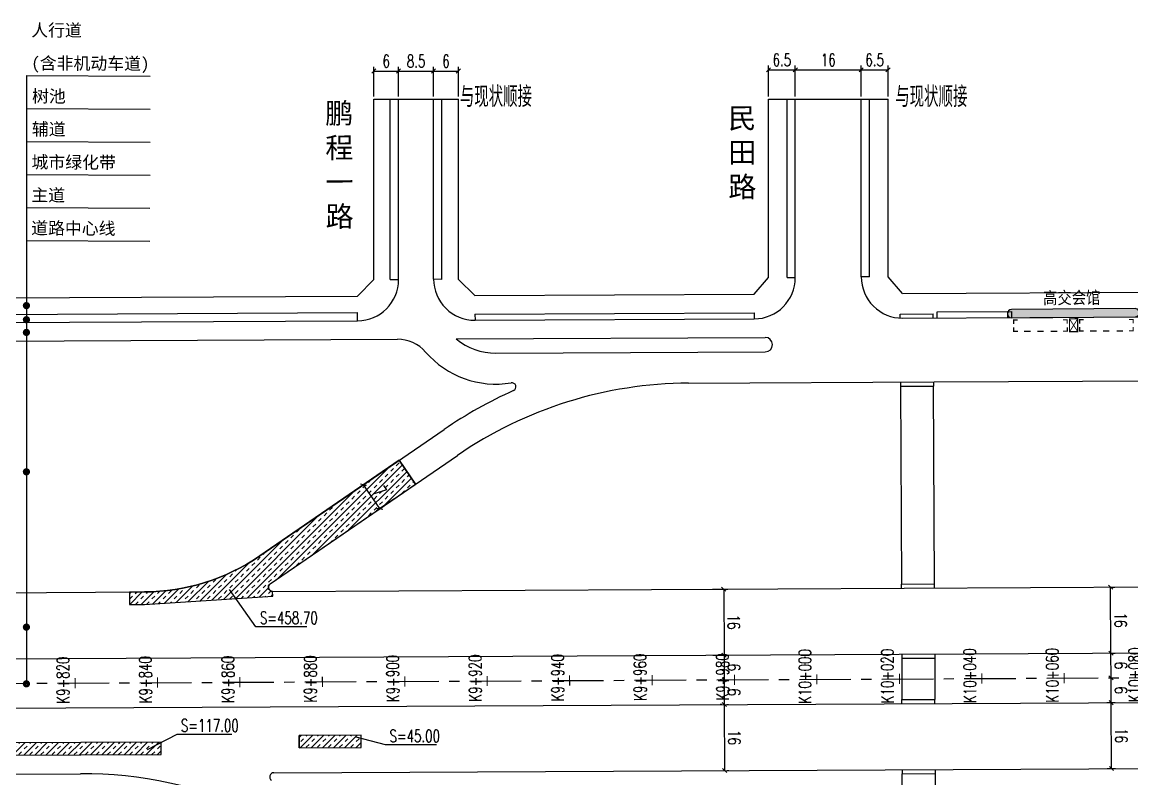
# Model space of a CAD drawing. Extents: x 113363 to 119694, y 18926 to 19620.
# Drawn here: x 113974.4 to 114243.6, y 19242.6 to 19426.1 of the extents above; entities that cross this region are included whole.
import ezdxf
from ezdxf.enums import TextEntityAlignment as Align

# ---------------------------------------------------------------- set-up
doc = ezdxf.new("R2010")
doc.units = 0
doc.linetypes.add('CENTER', pattern=[2, 1.25, -0.25, 0.25, -0.25])
doc.linetypes.add('CONTINOUS', pattern=[0])
for name, color, linetype in [('AXIS', 2, 'Continuous'), ('SZ-ZH-DIM', 7, 'Continuous'), ('人行道', 1, 'Continuous'), ('公交站', 3, 'Continuous'), ('功能带', 2, 'Continuous'), ('对应标注', 1, 'Continuous'), ('无障碍', 3, 'Continuous'), ('树池绿化', 3, 'Continuous'), ('横断面宽度标注', 7, 'Continuous'), ('现状', 5, 'Continuous'), ('立道牙', 5, 'Continuous'), ('计量填充层2', 241, 'Continuous'), ('设计范围', 4, 'Continuous'), ('路网路名', 7, 'Continuous'), ('辅助填充', 3, 'Continuous')]:
    doc.layers.add(name, color=color, linetype=linetype)
doc.styles.add('H1', font='')
doc.styles.add('hysztext', font='txtd.shx', dxfattribs={"width": 0.7, "bigfont": 'hztxt.shx'})
doc.styles.add('HZO', font='', dxfattribs={"height": 15})
doc.styles.get("Standard").update_dxf_attribs({"font": 'txtd.shx', "width": 0.7, "bigfont": 'hztxt.shx'})
doc.styles.add('txtd', font='txtd.shx', dxfattribs={"width": 0.7, "bigfont": 'hztxt.shx'})
doc.styles.add('XBT', font='', dxfattribs={"width": 0.85})
doc.styles.get('H1').set_extended_font_data('宋体')
doc.styles.get('HZO').set_extended_font_data('宋体')
doc.styles.get('XBT').set_extended_font_data('宋体')
doc.dimstyles.get("Standard").update_dxf_attribs({"dimtxt": 3, "dimasz": 1, "dimexe": 1, "dimexo": 0.625, "dimgap": 0.9, "dimtad": 1, "dimdsep": 46, "dimtxsty": 'txtd', "dimblk": 'OBLIQUE', "dimcen": 0.09, "dimclrd": 256, "dimadec": 0, "dimazin": 0, "dimtfac": 1, "dimtix": 1, "dimtmove": 2, "dimatfit": 3, "dimfxl": 1, "dimtolj": 1, "dimtzin": 0, "dimlwd": -1, "dimarcsym": 0})

# ---------------------------------------------------------------- blocks, each defined once
blk = doc.blocks.new('_Oblique')
at = {"color": 0, "linetype": 'ByBlock', "lineweight": -2}
blk.add_line((-0.5, -0.5), (0.5, 0.5), dxfattribs=at)
blk = doc.blocks.new('*U247')
at = {"layer": '横断面宽度标注', "color": 0, "linetype": 'CONTINOUS', "lineweight": -2, "transparency": 16777216}
for p, q in [((114237.55, 19261.09), (114239.64, 19261.1)), ((114237.63, 19245.09), (114239.72, 19245.1))]:
    blk.add_line(p, q, dxfattribs=at)
at = {"layer": '横断面宽度标注', "linetype": 'CONTINOUS', "transparency": 16777216}
blk.add_line((114238.72, 19245.09), (114238.64, 19261.09), dxfattribs=at)
for p, rotation in [((114238.64, 19261.09), 90.28595695227065), ((114238.72, 19245.09), 270.2859569522707)]:
    blk.add_blockref('_Oblique', p, dxfattribs=dict(at, rotation=rotation))
at = {"layer": '横断面宽度标注', "color": 0, "linetype": 'CONTINOUS', "transparency": 16777216, "insert": (114241.08, 19253.1), "char_height": 3, "width": 0.000000001, "attachment_point": 5, "rotation": 270.286, "style": 'txtd'}
blk.add_mtext('\\A1;16', dxfattribs=at)
blk = doc.blocks.new('*U258')
at = {"layer": '横断面宽度标注', "linetype": 'CONTINOUS', "transparency": 16777216}
blk.add_line((114238.64, 19261.09), (114238.61, 19267.09), dxfattribs=at)
at = {"layer": '横断面宽度标注', "color": 0, "linetype": 'CONTINOUS', "lineweight": -2, "transparency": 16777216}
for p, q in [((114239.06, 19267.09), (114239.61, 19267.1)), ((114237.55, 19261.09), (114239.64, 19261.1))]:
    blk.add_line(p, q, dxfattribs=at)
at = {"layer": '横断面宽度标注', "linetype": 'CONTINOUS', "transparency": 16777216}
for p, rotation in [((114238.61, 19267.09), 90.28595695268774), ((114238.64, 19261.09), 270.2859569526877)]:
    blk.add_blockref('_Oblique', p, dxfattribs=dict(at, rotation=rotation))
at = {"layer": '横断面宽度标注', "color": 0, "linetype": 'CONTINOUS', "transparency": 16777216, "insert": (114241.02, 19264.1), "char_height": 3, "width": 0.000000001, "attachment_point": 5, "rotation": 270.286, "style": 'txtd'}
blk.add_mtext('\\A1;6', dxfattribs=at)
blk = doc.blocks.new('*U264')
at = {"layer": '横断面宽度标注', "linetype": 'CONTINOUS', "transparency": 16777216}
blk.add_line((114238.61, 19267.09), (114238.58, 19273.09), dxfattribs=at)
at = {"layer": '横断面宽度标注', "color": 0, "linetype": 'CONTINOUS', "lineweight": -2, "transparency": 16777216}
for p, q in [((114239.03, 19273.09), (114239.58, 19273.1)), ((114239.06, 19267.09), (114239.61, 19267.1))]:
    blk.add_line(p, q, dxfattribs=at)
at = {"layer": '横断面宽度标注', "linetype": 'CONTINOUS', "transparency": 16777216}
for p, rotation in [((114238.58, 19273.09), 90.28595695268774), ((114238.61, 19267.09), 270.2859569526877)]:
    blk.add_blockref('_Oblique', p, dxfattribs=dict(at, rotation=rotation))
at = {"layer": '横断面宽度标注', "color": 0, "linetype": 'CONTINOUS', "transparency": 16777216, "insert": (114240.99, 19270.1), "char_height": 3, "width": 0.000000001, "attachment_point": 5, "rotation": 270.286, "style": 'txtd'}
blk.add_mtext('\\A1;6', dxfattribs=at)
blk = doc.blocks.new('*U265')
at = {"layer": '横断面宽度标注', "linetype": 'CONTINOUS', "transparency": 16777216}
blk.add_line((114238.58, 19273.09), (114238.5, 19289.09), dxfattribs=at)
at = {"layer": '横断面宽度标注', "color": 0, "linetype": 'CONTINOUS', "lineweight": -2, "transparency": 16777216}
for p, q in [((114238.95, 19289.09), (114239.5, 19289.1)), ((114239.03, 19273.09), (114239.58, 19273.1))]:
    blk.add_line(p, q, dxfattribs=at)
at = {"layer": '横断面宽度标注', "linetype": 'CONTINOUS', "transparency": 16777216}
for p, rotation in [((114238.5, 19289.09), 90.28595695268774), ((114238.58, 19273.09), 270.2859569526877)]:
    blk.add_blockref('_Oblique', p, dxfattribs=dict(at, rotation=rotation))
at = {"layer": '横断面宽度标注', "color": 0, "linetype": 'CONTINOUS', "transparency": 16777216, "insert": (114240.94, 19281.1), "char_height": 3, "width": 0.000000001, "attachment_point": 5, "rotation": 270.286, "style": 'txtd'}
blk.add_mtext('\\A1;16', dxfattribs=at)
blk = doc.blocks.new('*U266')
at = {"layer": '横断面宽度标注', "color": 0, "linetype": 'CONTINOUS', "lineweight": -2, "transparency": 16777216}
for p, q in [((114141.9, 19288.61), (114145.63, 19288.63)), ((114141.98, 19272.61), (114145.71, 19272.63))]:
    blk.add_line(p, q, dxfattribs=at)
at = {"layer": '横断面宽度标注', "linetype": 'CONTINOUS', "transparency": 16777216}
blk.add_line((114144.63, 19288.62), (114144.71, 19272.62), dxfattribs=at)
for p, rotation in [((114144.63, 19288.62), 90.28595695237507), ((114144.71, 19272.62), 270.285956952375)]:
    blk.add_blockref('_Oblique', p, dxfattribs=dict(at, rotation=rotation))
at = {"layer": '横断面宽度标注', "color": 0, "linetype": 'CONTINOUS', "transparency": 16777216, "insert": (114147.07, 19280.63), "char_height": 3, "width": 0.000000001, "attachment_point": 5, "rotation": 270.286, "style": 'txtd'}
blk.add_mtext('\\A1;16', dxfattribs=at)
blk = doc.blocks.new('*U267')
at = {"layer": '横断面宽度标注', "color": 0, "linetype": 'CONTINOUS', "lineweight": -2, "transparency": 16777216}
for p, q in [((114141.98, 19272.61), (114145.71, 19272.63)), ((114145.37, 19266.63), (114145.74, 19266.63))]:
    blk.add_line(p, q, dxfattribs=at)
at = {"layer": '横断面宽度标注', "linetype": 'CONTINOUS', "transparency": 16777216}
blk.add_line((114144.71, 19272.62), (114144.74, 19266.62), dxfattribs=at)
for p, rotation in [((114144.71, 19272.62), 90.28595695268774), ((114144.74, 19266.62), 270.2859569526877)]:
    blk.add_blockref('_Oblique', p, dxfattribs=dict(at, rotation=rotation))
at = {"layer": '横断面宽度标注', "color": 0, "linetype": 'CONTINOUS', "transparency": 16777216, "insert": (114147.13, 19269.63), "char_height": 3, "width": 0.000000001, "attachment_point": 5, "rotation": 270.286, "style": 'txtd'}
blk.add_mtext('\\A1;6', dxfattribs=at)
blk = doc.blocks.new('*U268')
at = {"layer": '横断面宽度标注', "color": 0, "linetype": 'CONTINOUS', "lineweight": -2, "transparency": 16777216}
for p, q in [((114144.12, 19266.62), (114143.74, 19266.62)), ((114145.4, 19260.63), (114145.77, 19260.63))]:
    blk.add_line(p, q, dxfattribs=at)
at = {"layer": '横断面宽度标注', "linetype": 'CONTINOUS', "transparency": 16777216}
blk.add_line((114144.74, 19266.62), (114144.77, 19260.62), dxfattribs=at)
for p, rotation in [((114144.74, 19266.62), 90.28595695268774), ((114144.77, 19260.62), 270.2859569526877)]:
    blk.add_blockref('_Oblique', p, dxfattribs=dict(at, rotation=rotation))
at = {"layer": '横断面宽度标注', "color": 0, "linetype": 'CONTINOUS', "transparency": 16777216, "insert": (114147.16, 19263.63), "char_height": 3, "width": 0.000000001, "attachment_point": 5, "rotation": 270.286, "style": 'txtd'}
blk.add_mtext('\\A1;6', dxfattribs=at)
blk = doc.blocks.new('*U269')
at = {"layer": '横断面宽度标注', "color": 0, "linetype": 'CONTINOUS', "lineweight": -2, "transparency": 16777216}
for p, q in [((114144.15, 19260.62), (114143.77, 19260.62)), ((114145.48, 19244.63), (114145.85, 19244.63))]:
    blk.add_line(p, q, dxfattribs=at)
at = {"layer": '横断面宽度标注', "linetype": 'CONTINOUS', "transparency": 16777216}
blk.add_line((114144.77, 19260.62), (114144.85, 19244.62), dxfattribs=at)
for p, rotation in [((114144.77, 19260.62), 90.28595695268774), ((114144.85, 19244.62), 270.2859569526877)]:
    blk.add_blockref('_Oblique', p, dxfattribs=dict(at, rotation=rotation))
at = {"layer": '横断面宽度标注', "color": 0, "linetype": 'CONTINOUS', "transparency": 16777216, "insert": (114147.21, 19252.63), "char_height": 3, "width": 0.000000001, "attachment_point": 5, "rotation": 270.286, "style": 'txtd'}
blk.add_mtext('\\A1;16', dxfattribs=at)
blk = doc.blocks.new('*U17')
at = {"layer": '横断面宽度标注', "color": 0, "linetype": 'CONTINOUS', "lineweight": -2, "transparency": 16777216}
for p, q in [((114060.61, 19316.22), (114056.41, 19313.35)), ((114064.57, 19310.45), (114060.37, 19307.57))]:
    blk.add_line(p, q, dxfattribs=at)
at = {"layer": '横断面宽度标注', "linetype": 'CONTINOUS', "transparency": 16777216}
blk.add_line((114061.2, 19308.14), (114057.24, 19313.91), dxfattribs=at)
for p, rotation in [((114057.24, 19313.91), 124.4398783278695), ((114061.2, 19308.14), 304.4398783278695)]:
    blk.add_blockref('_Oblique', p, dxfattribs=dict(at, rotation=rotation))
at = {"layer": '横断面宽度标注', "color": 0, "linetype": 'CONTINOUS', "transparency": 16777216, "insert": (114061.2, 19312.38), "char_height": 3, "width": 0.000000001, "attachment_point": 5, "rotation": 304.4399, "style": 'txtd'}
blk.add_mtext('\\A1;7', dxfattribs=at)
blk = doc.blocks.new('*U18')
at = {"layer": '横断面宽度标注', "color": 0, "linetype": 'CONTINOUS', "lineweight": -2, "transparency": 16777216}
for p, q in [((114155.5, 19408.09), (114155.5, 19415.57)), ((114162, 19408.09), (114162, 19415.57))]:
    blk.add_line(p, q, dxfattribs=at)
at = {"layer": '横断面宽度标注', "linetype": 'CONTINOUS', "transparency": 16777216}
blk.add_line((114155.5, 19414.57), (114162, 19414.57), dxfattribs=at)
at = {"layer": '横断面宽度标注', "linetype": 'CONTINOUS', "transparency": 16777216, "rotation": 180}
blk.add_blockref('_Oblique', (114155.5, 19414.57), dxfattribs=at)
at = {"layer": '横断面宽度标注', "linetype": 'CONTINOUS', "transparency": 16777216}
blk.add_blockref('_Oblique', (114162, 19414.57), dxfattribs=at)
at = {"layer": '横断面宽度标注', "color": 0, "linetype": 'CONTINOUS', "transparency": 16777216, "insert": (114158.75, 19416.97), "char_height": 3, "width": 0.000000001, "attachment_point": 5, "style": 'txtd'}
blk.add_mtext('\\A1;6.5', dxfattribs=at)
blk = doc.blocks.new('*U19')
at = {"layer": '横断面宽度标注', "color": 0, "linetype": 'CONTINOUS', "lineweight": -2, "transparency": 16777216}
for p, q in [((114162, 19408.09), (114162, 19415.57)), ((114178, 19408.09), (114178, 19415.57))]:
    blk.add_line(p, q, dxfattribs=at)
at = {"layer": '横断面宽度标注', "linetype": 'CONTINOUS', "transparency": 16777216}
blk.add_line((114162, 19414.57), (114178, 19414.57), dxfattribs=at)
at = {"layer": '横断面宽度标注', "linetype": 'CONTINOUS', "transparency": 16777216, "rotation": 180}
blk.add_blockref('_Oblique', (114162, 19414.57), dxfattribs=at)
at = {"layer": '横断面宽度标注', "linetype": 'CONTINOUS', "transparency": 16777216}
blk.add_blockref('_Oblique', (114178, 19414.57), dxfattribs=at)
at = {"layer": '横断面宽度标注', "color": 0, "linetype": 'CONTINOUS', "transparency": 16777216, "insert": (114170, 19416.97), "char_height": 3, "width": 0.000000001, "attachment_point": 5, "style": 'txtd'}
blk.add_mtext('\\A1;16', dxfattribs=at)
blk = doc.blocks.new('*U20')
at = {"layer": '横断面宽度标注', "color": 0, "linetype": 'CONTINOUS', "lineweight": -2, "transparency": 16777216}
for p, q in [((114178, 19408.09), (114178, 19415.57)), ((114184.5, 19408.09), (114184.5, 19415.57))]:
    blk.add_line(p, q, dxfattribs=at)
at = {"layer": '横断面宽度标注', "linetype": 'CONTINOUS', "transparency": 16777216}
blk.add_line((114178, 19414.57), (114184.5, 19414.57), dxfattribs=at)
at = {"layer": '横断面宽度标注', "linetype": 'CONTINOUS', "transparency": 16777216, "rotation": 180}
blk.add_blockref('_Oblique', (114178, 19414.57), dxfattribs=at)
at = {"layer": '横断面宽度标注', "linetype": 'CONTINOUS', "transparency": 16777216}
blk.add_blockref('_Oblique', (114184.5, 19414.57), dxfattribs=at)
at = {"layer": '横断面宽度标注', "color": 0, "linetype": 'CONTINOUS', "transparency": 16777216, "insert": (114181.25, 19416.97), "char_height": 3, "width": 0.000000001, "attachment_point": 5, "style": 'txtd'}
blk.add_mtext('\\A1;6.5', dxfattribs=at)
blk = doc.blocks.new('*U22')
at = {"layer": '横断面宽度标注', "color": 0, "linetype": 'CONTINOUS', "lineweight": -2, "transparency": 16777216}
for p, q in [((114059.75, 19408.09), (114059.75, 19415.26)), ((114065.75, 19408.09), (114065.75, 19415.26))]:
    blk.add_line(p, q, dxfattribs=at)
at = {"layer": '横断面宽度标注', "linetype": 'CONTINOUS', "transparency": 16777216}
blk.add_line((114059.75, 19414.26), (114065.75, 19414.26), dxfattribs=at)
at = {"layer": '横断面宽度标注', "linetype": 'CONTINOUS', "transparency": 16777216, "rotation": 180}
blk.add_blockref('_Oblique', (114059.75, 19414.26), dxfattribs=at)
at = {"layer": '横断面宽度标注', "linetype": 'CONTINOUS', "transparency": 16777216}
blk.add_blockref('_Oblique', (114065.75, 19414.26), dxfattribs=at)
at = {"layer": '横断面宽度标注', "color": 0, "linetype": 'CONTINOUS', "transparency": 16777216, "insert": (114062.75, 19416.66), "char_height": 3, "width": 0.000000001, "attachment_point": 5, "style": 'txtd'}
blk.add_mtext('\\A1;6', dxfattribs=at)
blk = doc.blocks.new('*U23')
at = {"layer": '横断面宽度标注', "color": 0, "linetype": 'CONTINOUS', "lineweight": -2, "transparency": 16777216}
for p, q in [((114065.75, 19408.09), (114065.75, 19415.26)), ((114074.25, 19408.09), (114074.25, 19415.26))]:
    blk.add_line(p, q, dxfattribs=at)
at = {"layer": '横断面宽度标注', "linetype": 'CONTINOUS', "transparency": 16777216}
blk.add_line((114065.75, 19414.26), (114074.25, 19414.26), dxfattribs=at)
for p, rotation in [((114065.75, 19414.26), 180.0000000004169), ((114074.25, 19414.26), 4.168816632087861e-10)]:
    blk.add_blockref('_Oblique', p, dxfattribs=dict(at, rotation=rotation))
at = {"layer": '横断面宽度标注', "color": 0, "linetype": 'CONTINOUS', "transparency": 16777216, "insert": (114070, 19416.66), "char_height": 3, "width": 0.000000001, "attachment_point": 5, "style": 'txtd'}
blk.add_mtext('\\A1;8.5', dxfattribs=at)
blk = doc.blocks.new('*U24')
at = {"layer": '横断面宽度标注', "color": 0, "linetype": 'CONTINOUS', "lineweight": -2, "transparency": 16777216}
for p, q in [((114074.25, 19408.09), (114074.25, 19415.26)), ((114080.25, 19408.09), (114080.25, 19415.26))]:
    blk.add_line(p, q, dxfattribs=at)
at = {"layer": '横断面宽度标注', "linetype": 'CONTINOUS', "transparency": 16777216}
blk.add_line((114074.25, 19414.26), (114080.25, 19414.26), dxfattribs=at)
for p, rotation in [((114074.25, 19414.26), 180.0000000004169), ((114080.25, 19414.26), 4.168816632087861e-10)]:
    blk.add_blockref('_Oblique', p, dxfattribs=dict(at, rotation=rotation))
at = {"layer": '横断面宽度标注', "color": 0, "linetype": 'CONTINOUS', "transparency": 16777216, "insert": (114077.25, 19416.66), "char_height": 3, "width": 0.000000001, "attachment_point": 5, "style": 'txtd'}
blk.add_mtext('\\A1;6', dxfattribs=at)
blk = doc.blocks.new('公交站台7')
at = {"layer": '公交站'}
blk.add_hatch(color=256, dxfattribs=at).paths.add_polyline_path([(-15.06, 2.35, 1), (-15.06, 0.35), (14.94, 0.35, 1), (14.94, 2.35)])
blk.add_lwpolyline([(14.94, 0.35, 1), (14.94, 2.35), (-15.06, 2.35, 1), (-15.06, 0.35)], format="xyb", close=True, dxfattribs=at)
at = {"layer": '公交站', "linetype": 'Continuous'}
blk.add_lwpolyline([(0.99, -3.15, 0.3, 0.3, 0), (-1.01, -3.14, 0.3, 0.3, 0), (-1, 0, 0.3, 0.3, 0), (1, 0, 0.3, 0.3, 0)], format="xyseb", close=True, dxfattribs=at)
for points in [[(1, 0, 0.2, 0.2, 0), (-1.01, -3.14, 0.2, 0.2, 0)], [(0.99, -3.15, 0.2, 0.2, 0), (-1, 0, 0.2, 0.2, 0)], [(-14.56, -2, 0.3, 0.3, 0), (-14.57, -2.96, 0.3, 0.3, 0), (-13.55, -2.96, 0.3, 0.3, 0)], [(-14.56, -1.16, 0.3, 0.3, 0), (-14.56, -0.21, 0.3, 0.3, 0), (-13.55, -0.21, 0.3, 0.3, 0)], [(-1.56, -2.04, 0.3, 0.3, 0), (-1.57, -2.99, 0.3, 0.3, 0), (-2.58, -2.99, 0.3, 0.3, 0)], [(-1.56, -1.2, 0.3, 0.3, 0), (-1.56, -0.24, 0.3, 0.3, 0), (-2.57, -0.24, 0.3, 0.3, 0)], [(1.44, -2.04, 0.3, 0.3, 0), (1.43, -3, 0.3, 0.3, 0), (2.45, -3, 0.3, 0.3, 0)], [(1.44, -1.2, 0.3, 0.3, 0), (1.44, -0.25, 0.3, 0.3, 0), (2.45, -0.25, 0.3, 0.3, 0)], [(14.44, -2.08, 0.3, 0.3, 0), (14.43, -3.03, 0.3, 0.3, 0), (13.42, -3.03, 0.3, 0.3, 0)], [(14.44, -1.24, 0.3, 0.3, 0), (14.44, -0.28, 0.3, 0.3, 0), (13.43, -0.28, 0.3, 0.3, 0)], [(-10.45, -2.97, 0.3, 0.3, 0), (-12.02, -2.97, 0.3, 0.3, 0)], [(-7.27, -2.98, 0.3, 0.3, 0), (-8.83, -2.97, 0.3, 0.3, 0)], [(-4.01, -2.99, 0.3, 0.3, 0), (-5.57, -2.98, 0.3, 0.3, 0)], [(5.55, -3.01, 0.3, 0.3, 0), (3.98, -3.01, 0.3, 0.3, 0)], [(8.64, -3.02, 0.3, 0.3, 0), (7.08, -3.01, 0.3, 0.3, 0)], [(11.99, -3.03, 0.3, 0.3, 0), (10.43, -3.02, 0.3, 0.3, 0)]]:
    blk.add_lwpolyline(points, format="xyseb", dxfattribs=at)
at = {"layer": '公交站', "style": 'XBT', "width": 0.85}
blk.add_attdef('公交站台', text='', height=3, dxfattribs=at).set_placement((-7.29, 3.31), align=Align.BOTTOM_LEFT)

msp = doc.modelspace()

# ---------------------------------------------------------------- hatches: boundary and pattern name
at = {"layer": '计量填充层2'}
h = msp.add_hatch(dxfattribs=at)
h.set_pattern_fill('TRANS', color=256, scale=0.3, angle=45, style=0)
h.paths.add_polyline_path([(114069.885, 19314.097), (114065.926, 19319.87), (114032.115, 19296.684, -0.1501377), (114004.087, 19287.921), (114000.442, 19287.902), (114000.457, 19284.902), (114004.102, 19284.921), (114035.214, 19286.928), (114035.17, 19288.076, -0.7389222), (114034.6, 19289.9)])
h.paths.add_polyline_path([(114062.331, 19314.706), (114063.773, 19312.603), (114060.062, 19310.058), (114058.62, 19312.162)], flags=24)
h = msp.add_hatch(dxfattribs=at)
h.set_pattern_fill('TRANS', color=256, scale=0.3, angle=45, style=0)
edge = h.paths.add_edge_path()
edge.add_line((113969.193, 19248.341), (114008.193, 19248.491))
edge.add_line((114008.193, 19248.491), (114008.181, 19251.491))
edge.add_line((114008.181, 19251.491), (113969.182, 19251.341))
h = msp.add_hatch(dxfattribs=at)
h.set_pattern_fill('TRANS', color=256, scale=0.3, angle=45, style=0)
h.set_pattern_definition([(45, (72.4561, 1.7661), (-1.347038418, 1.347038418), []), (45, (71.7826, 2.4397), (-1.347038418, 1.347038418), [0.9525, -0.9525])])
h.paths.add_polyline_path([(114056.649, 19250.165), (114056.638, 19253.165), (114041.638, 19253.108), (114041.649, 19250.108)])

# ---------------------------------------------------------------- linework, layer by layer
at = {"layer": 'AXIS', "color": 211, "linetype": 'CENTER', "ltscale": 10}
msp.add_line((113543.008, 19263.619), (119536.495, 19293.532), dxfattribs=at)
at = {"layer": 'SZ-ZH-DIM'}
for points in [[(113987.252, 19267.086, 0.25, 0.25, 0), (113987.264, 19264.586, 0.25, 0.25, 0)], [(114007.252, 19267.186, 0.25, 0.25, 0), (114007.264, 19264.686, 0.25, 0.25, 0)], [(114027.251, 19267.286, 0.25, 0.25, 0), (114027.264, 19264.786, 0.25, 0.25, 0)], [(114047.251, 19267.386, 0.25, 0.25, 0), (114047.264, 19264.886, 0.25, 0.25, 0)], [(114067.251, 19267.486, 0.25, 0.25, 0), (114067.263, 19264.986, 0.25, 0.25, 0)], [(114087.251, 19267.585, 0.25, 0.25, 0), (114087.263, 19265.085, 0.25, 0.25, 0)], [(114107.25, 19267.685, 0.25, 0.25, 0), (114107.263, 19265.185, 0.25, 0.25, 0)], [(114127.25, 19267.785, 0.25, 0.25, 0), (114127.263, 19265.285, 0.25, 0.25, 0)], [(114147.25, 19267.885, 0.25, 0.25, 0), (114147.262, 19265.385, 0.25, 0.25, 0)], [(114167.25, 19267.985, 0.25, 0.25, 0), (114167.262, 19265.485, 0.25, 0.25, 0)], [(114187.249, 19268.084, 0.25, 0.25, 0), (114187.262, 19265.584, 0.25, 0.25, 0)], [(114207.249, 19268.184, 0.25, 0.25, 0), (114207.262, 19265.684, 0.25, 0.25, 0)], [(114227.249, 19268.284, 0.25, 0.25, 0), (114227.261, 19265.784, 0.25, 0.25, 0)]]:
    msp.add_lwpolyline(points, format="xyseb", dxfattribs=at)
at = {"layer": '人行道', "ltscale": 10}
for p, q in [((114059.75, 19363.676), (114059.75, 19407.468)), ((114080.25, 19363.676), (114080.25, 19407.468)), ((114155.5, 19364.156), (114155.5, 19407.468)), ((114184.5, 19364.335), (114184.5, 19407.468)), ((114152.02, 19360.156), (114155.5, 19364.156)), ((114188.02, 19360.335), (114184.5, 19364.335)), ((114055.77, 19359.676), (114059.75, 19363.676)), ((114080.25, 19363.676), (114084.27, 19359.818)), ((114188.02, 19360.335), (114375.77, 19361.271)), ((113933.818, 19359.068), (114055.77, 19359.676)), ((114084.27, 19359.818), (114152.02, 19360.156))]:
    msp.add_line(p, q, dxfattribs=at)
at = {"layer": '功能带', "linetype": 'CONTINOUS'}
for p, q in [((113975.463, 19413.179), (113975.463, 19265.643)), ((113975.463, 19413.179), (114005.493, 19413.03)), ((113975.503, 19405.179), (114005.453, 19405.03)), ((113975.503, 19397.179), (114005.453, 19397.03)), ((113975.503, 19389.179), (114005.453, 19389.029)), ((113975.463, 19381.179), (114005.413, 19381.03)), ((113975.423, 19373.179), (114005.373, 19373.03))]:
    msp.add_line(p, q, dxfattribs=at)
for points in [[(113975.093, 19357.434, 1, 1, 1), (113975.833, 19357.312, 1, 1, 1)], [(113975.093, 19354.019, 1, 1, 1), (113975.833, 19353.897, 1, 1, 1)], [(113975.093, 19350.939, 1, 1, 1), (113975.833, 19350.817, 1, 1, 1)], [(113975.093, 19317.124, 1, 1, 1), (113975.833, 19317.002, 1, 1, 1)], [(113975.093, 19279.456, 1, 1, 1), (113975.833, 19279.333, 1, 1, 1)], [(113975.093, 19265.704, 1, 1, 1), (113975.833, 19265.582, 1, 1, 1)]]:
    msp.add_lwpolyline(points, format="xyseb", close=True, dxfattribs=at)
at = {"layer": '对应标注', "linetype": 'CONTINOUS'}
for p, q in [((114031.113, 19279.471), (114024.747, 19288.535)), ((114043.479, 19279.471), (114031.113, 19279.471)), ((114011.94, 19253.362), (114004.788, 19249.664)), ((114025.264, 19253.362), (114011.94, 19253.362)), ((114062.564, 19250.832), (114055.486, 19252.687)), ((114074.929, 19250.832), (114062.564, 19250.832))]:
    msp.add_line(p, q, dxfattribs=at)
at = {"layer": '无障碍', "linetype": 'CONTINOUS'}
for p, q in [((114187.455, 19355.332), (114195.455, 19355.372)), ((114187.46, 19354.35), (114187.455, 19355.332)), ((114195.46, 19354.372), (114195.455, 19355.372)), ((114187.537, 19338.832), (114187.542, 19337.832)), ((114187.542, 19337.832), (114195.541, 19337.872)), ((114187.542, 19337.832), (114187.781, 19289.837)), ((114195.757, 19289.877), (114195.517, 19337.872)), ((114195.536, 19338.872), (114195.541, 19337.872)), ((114187.757, 19289.837), (114195.757, 19289.877)), ((114187.762, 19288.837), (114187.757, 19289.837)), ((114195.762, 19288.877), (114195.757, 19289.877)), ((114187.841, 19272.837), (114187.846, 19271.837)), ((114195.841, 19272.877), (114195.846, 19271.877)), ((114187.846, 19271.837), (114195.846, 19271.877)), ((114187.846, 19271.837), (114187.849, 19261.837)), ((114195.846, 19271.877), (114195.849, 19261.877)), ((114187.849, 19261.837), (114195.849, 19261.877)), ((114187.854, 19260.837), (114187.849, 19261.837)), ((114195.854, 19260.877), (114195.849, 19261.877)), ((114187.721, 19195.463), (114187.939, 19243.838)), ((114187.934, 19244.838), (114187.939, 19243.838)), ((114187.939, 19243.838), (114195.939, 19243.878)), ((114195.939, 19243.878), (114195.726, 19195.503)), ((114195.934, 19244.877), (114195.939, 19243.878))]:
    msp.add_line(p, q, dxfattribs=at)
at = {"layer": '树池绿化'}
for p, q in [((114063.75, 19363.676), (114063.75, 19407.468)), ((114063.75, 19363.676), (114063.75, 19407.468)), ((114076.25, 19363.676), (114076.25, 19407.468)), ((114076.25, 19363.676), (114076.25, 19407.468)), ((114160, 19364.156), (114160, 19407.468)), ((114160, 19364.156), (114160, 19407.468)), ((114180, 19364.335), (114180, 19407.468)), ((114180, 19364.335), (114180, 19407.468)), ((114160, 19364.156), (114162, 19364.155)), ((114160, 19364.156), (114162, 19364.155)), ((114180, 19364.335), (114178, 19364.335)), ((114180, 19364.335), (114178, 19364.335)), ((114063.75, 19363.676), (114065.75, 19363.676)), ((114063.75, 19363.676), (114065.75, 19363.676)), ((114076.25, 19363.676), (114074.25, 19363.818)), ((114076.25, 19363.676), (114074.25, 19363.818)), ((113933.838, 19355.069), (114055.79, 19355.676)), ((113933.838, 19355.069), (114055.79, 19355.676)), ((114055.8, 19353.676), (114055.79, 19355.676)), ((114055.8, 19353.676), (114055.79, 19355.676)), ((114084.292, 19355.318), (114152.042, 19355.656)), ((114084.292, 19355.318), (114152.042, 19355.656)), ((114084.292, 19355.318), (114084.3, 19353.818)), ((114084.292, 19355.318), (114084.3, 19353.818)), ((114152.042, 19355.656), (114152.05, 19354.156)), ((114152.042, 19355.656), (114152.05, 19354.156))]:
    msp.add_line(p, q, dxfattribs=at)
at = {"layer": '树池绿化', "linetype": 'CONTINOUS'}
for p, q in [((114196.452, 19355.877), (114214.52, 19355.967)), ((114196.452, 19355.877), (114213.447, 19355.962)), ((114196.459, 19354.377), (114196.452, 19355.877)), ((114196.459, 19354.377), (114196.452, 19355.877)), ((114213.447, 19355.962), (114213.455, 19354.462)), ((114214.527, 19354.467), (114214.52, 19355.967))]:
    msp.add_line(p, q, dxfattribs=at)
at = {"layer": '现状'}
for p, q in [((114065.75, 19363.676), (114065.75, 19407.468)), ((114074.25, 19363.818), (114074.25, 19407.468)), ((114162, 19364.155), (114162, 19407.468)), ((114178, 19364.335), (114178, 19407.468)), ((113933.848, 19353.069), (114055.8, 19353.676)), ((114084.3, 19353.818), (114152.05, 19354.156)), ((113947.174, 19348.635), (114065.452, 19349.224)), ((114079.738, 19349.295), (114154.698, 19349.669)), ((114089.386, 19345.843), (114154.716, 19346.169)), ((114032.115, 19296.684), (114076.799, 19327.326)), ((114034.6, 19289.9), (114080.023, 19321.049)), ((113924.66, 19243.52), (113988.58, 19243.84))]:
    msp.add_line(p, q, dxfattribs=at)
for centre, radius, start, end in [((114152, 19364.155), 10, 270.28564, 0), ((114188, 19364.335), 10, 180, 270.28564), ((114055.75, 19363.676), 10, 270.28557, 0), ((114084.25, 19363.818), 10, 180, 270.28564), ((114065.496, 19340.225), 9, 40.88572, 90.28557), ((114089.311, 19360.843), 15, 230.34113, 270.28564), ((114154.707, 19347.919), 1.75, 270.28564, 90.28564), ((114089.311, 19360.843), 22.5, 220.88572, 279.57597), ((114093.22, 19337.67), 1, 294.09536, 99.57597), ((114137.312, 19239.081), 107, 114.09536, 124.43988)]:
    msp.add_arc(centre, radius, start, end, dxfattribs=at)
at = {"layer": '立道牙'}
for p, q in [((114188.05, 19354.335), (114375.8, 19355.271)), ((114136.079, 19338.576), (114195.726, 19338.873)), ((114195.726, 19338.873), (114266.211, 19339.225)), ((114035.17, 19288.076), (114331.454, 19289.554)), ((113924.838, 19287.525), (114004.087, 19287.921)), ((113837.75, 19271.09), (114506.75, 19274.429)), ((113837.75, 19259.09), (114506.75, 19262.429)), ((114035.478, 19244.077), (114384.633, 19245.819))]:
    msp.add_line(p, q, dxfattribs=at)
at = {"layer": '立道牙', "ltscale": 10}
for p, q in [((113837.75, 19271.09), (114506.75, 19274.429)), ((113837.75, 19259.09), (114506.75, 19262.429))]:
    msp.add_line(p, q, dxfattribs=at)
at = {"layer": '立道牙'}
for centre, radius, start, end in [((114136.578, 19238.577), 100, 90.28564, 124.43988), ((114003.838, 19337.92), 50, 270.28596, 304.43988), ((114035.165, 19289.076), 1, 124.43988, 270.28596), ((113989.068, 19143.844), 100, 65.28957, 90.28596), ((114035.483, 19243.077), 1, 90.28596, 235.28593)]:
    msp.add_arc(centre, radius, start, end, dxfattribs=at)
at = {"layer": '计量填充层2'}
for p, q in [((114065.926, 19319.87), (114069.885, 19314.097)), ((114041.649, 19250.108), (114041.638, 19253.108))]:
    msp.add_line(p, q, dxfattribs=at)
for points in [[(114000.442, 19287.902), (114000.457, 19284.902), (114004.102, 19284.921), (114035.214, 19286.928), (114035.17, 19288.076)], [(113969.193, 19248.341), (114008.193, 19248.491), (114008.181, 19251.491), (113969.182, 19251.341)]]:
    msp.add_lwpolyline(points, dxfattribs=at)
msp.add_lwpolyline([(114041.638, 19253.108), (114041.649, 19250.108), (114056.649, 19250.165), (114056.638, 19253.165)], close=True, dxfattribs=at)
at = {"layer": '设计范围', "linetype": 'CONTINOUS'}
for p, q in [((114059.75, 19407.468), (114080.25, 19407.468)), ((114059.75, 19407.468), (114080.25, 19407.468)), ((114155.5, 19407.468), (114184.5, 19407.468)), ((114155.5, 19407.468), (114184.5, 19407.468))]:
    msp.add_line(p, q, dxfattribs=at)
at = {"layer": '辅助填充', "linetype": 'CONTINOUS'}
msp.add_lwpolyline([(114069.885, 19314.097), (114065.926, 19319.87), (114032.115, 19296.684, -0.1501377), (114004.087, 19287.921), (114000.442, 19287.902), (114000.457, 19284.902), (114004.102, 19284.921), (114035.214, 19286.928), (114035.17, 19288.076, -0.7389222), (114034.6, 19289.9)], format="xyb", close=True, dxfattribs=at)

# ---------------------------------------------------------------- block references
at = {"layer": '公交站'}
ref = msp.add_blockref('公交站台7', (114229.521, 19354.177), dxfattribs=dict(at, rotation=0.4288719561417323))
ref.add_attrib('公交站台', '高交会馆', dxfattribs={"height": 3, "rotation": 0.42887, "style": 'XBT', "width": 0.85}).set_placement((114222.128, 19356.85), align=Align.BOTTOM_LEFT)

# ---------------------------------------------------------------- texts
at = {"layer": 'SZ-ZH-DIM', "style": 'hysztext', "width": 0.7}
for s, p in [(' K9+900', (114066.757, 19266.233)), (' K9+920', (114086.757, 19266.333)), (' K9+940', (114106.757, 19266.433)), (' K9+960', (114126.756, 19266.533)), (' K9+980', (114146.756, 19266.632)), (' K10+000', (114166.756, 19266.732)), (' K10+020', (114186.756, 19266.832)), (' K10+040', (114206.755, 19266.932)), (' K10+060', (114226.755, 19267.032)), (' K10+080', (114246.755, 19267.131)), (' K9+820', (113986.758, 19265.834)), (' K9+840', (114006.758, 19265.934)), (' K9+860', (114026.758, 19266.033)), (' K9+880', (114046.757, 19266.133))]:
    msp.add_text(s, height=3, rotation=90.28596, dxfattribs=at).set_placement(p, align=Align.BOTTOM_CENTER)
at = {"layer": '功能带', "linetype": 'CONTINOUS', "style": 'H1'}
for s, p in [('人行道', (113976.614, 19422.693)), ('(含非机动车道)', (113976.654, 19414.692)), ('树池', (113976.814, 19406.691)), ('辅道', (113976.774, 19398.692)), ('城市绿化带', (113976.694, 19390.692)), ('主道', (113976.654, 19382.692)), ('道路中心线', (113976.614, 19374.692))]:
    msp.add_text(s, height=3, rotation=359.71404, dxfattribs=at).set_placement(p)
at = {"layer": '对应标注', "linetype": 'CONTINOUS', "style": 'txtd', "width": 0.7}
for s, p in [('S=458.70', (114032.11, 19280.145)), ('S=117.00', (114012.937, 19254.036)), ('S=45.00', (114063.561, 19251.506))]:
    msp.add_text(s, height=3, dxfattribs=at).set_placement(p)
at = {"layer": '设计范围', "linetype": 'Continuous', "width": 0.7}
for p in [(114080.633, 19403.985), (114186.264, 19403.988)]:
    msp.add_attdef('与现状顺接', text='与现状顺接', height=5, rotation=0.20286, dxfattribs=at).set_placement(p, align=Align.BOTTOM_LEFT)
at = {"layer": '路网路名', "char_height": 5, "width": 6, "attachment_point": 1, "rotation": 0.19573, "style": 'HZO'}
for s, insert in [('鹏程一路', (114047.933, 19406.507)), ('民田路', (114145.687, 19405.348))]:
    msp.add_mtext(s, dxfattribs=dict(at, insert=insert))

# ---------------------------------------------------------------- dimensions: what is measured, and where the dimension line sits
at = {"layer": '横断面宽度标注', "linetype": 'CONTINOUS'}
for p1, p2, distance, picture, middle in [((114059.75, 19407.468), (114065.75, 19407.468), 6.789, '*U22', (114062.75, 19416.657)), ((114155.5, 19407.468), (114162, 19407.468), 7.103, '*U18', (114158.75, 19416.97)), ((114065.082, 19310.803), (114061.123, 19316.576), 4.711, '*U17', (114061.196, 19312.382)), ((114141.272, 19288.605), (114141.351, 19272.605), 3.362, '*U266', (114147.073, 19280.634)), ((114237.003, 19245.082), (114236.923, 19261.082), -1.716, '*U247', (114241.079, 19253.103))]:
    dim = msp.add_aligned_dim(p1=p1, p2=p2, distance=distance, dimstyle='Standard', dxfattribs=at)
    dim.commit()
    dim.dimension.update_dxf_attribs({"geometry": picture, "text_midpoint": middle})
for base, p1, p2, angle, picture, middle in [((114074.25, 19414.257), (114065.75, 19407.468), (114074.25, 19407.468), 180, '*U23', (114070, 19416.657)), ((114080.25, 19414.257), (114074.25, 19407.468), (114080.25, 19407.468), 180, '*U24', (114077.25, 19416.657)), ((114178, 19414.57), (114162, 19407.468), (114178, 19407.468), 180, '*U19', (114170, 19416.97)), ((114184.5, 19414.57), (114178, 19407.468), (114184.5, 19407.468), 180, '*U20', (114181.25, 19416.97)), ((114238.5, 19289.09), (114238.406, 19273.09), (114238.326, 19289.09), 270.28596, '*U265', (114240.94, 19281.103)), ((114144.743, 19266.622), (114141.351, 19272.605), (114144.743, 19266.622), 90.28596, '*U267', (114147.128, 19269.634)), ((114238.579, 19273.091), (114238.436, 19267.09), (114238.406, 19273.09), 270.28596, '*U264', (114240.994, 19270.103)), ((114144.773, 19260.622), (114144.743, 19266.622), (114144.773, 19260.622), 90.28596, '*U268', (114147.158, 19263.634)), ((114238.609, 19267.091), (114236.923, 19261.082), (114238.436, 19267.09), 270.28596, '*U258', (114241.024, 19264.103)), ((114144.853, 19244.623), (114144.773, 19260.622), (114144.853, 19244.623), 90.28596, '*U269', (114147.213, 19252.634))]:
    dim = msp.add_linear_dim(base=base, p1=p1, p2=p2, angle=angle, dimstyle='Standard', dxfattribs=at)
    dim.commit()
    dim.dimension.update_dxf_attribs({"geometry": picture, "text_midpoint": middle})

doc.saveas('drawing.dxf')
